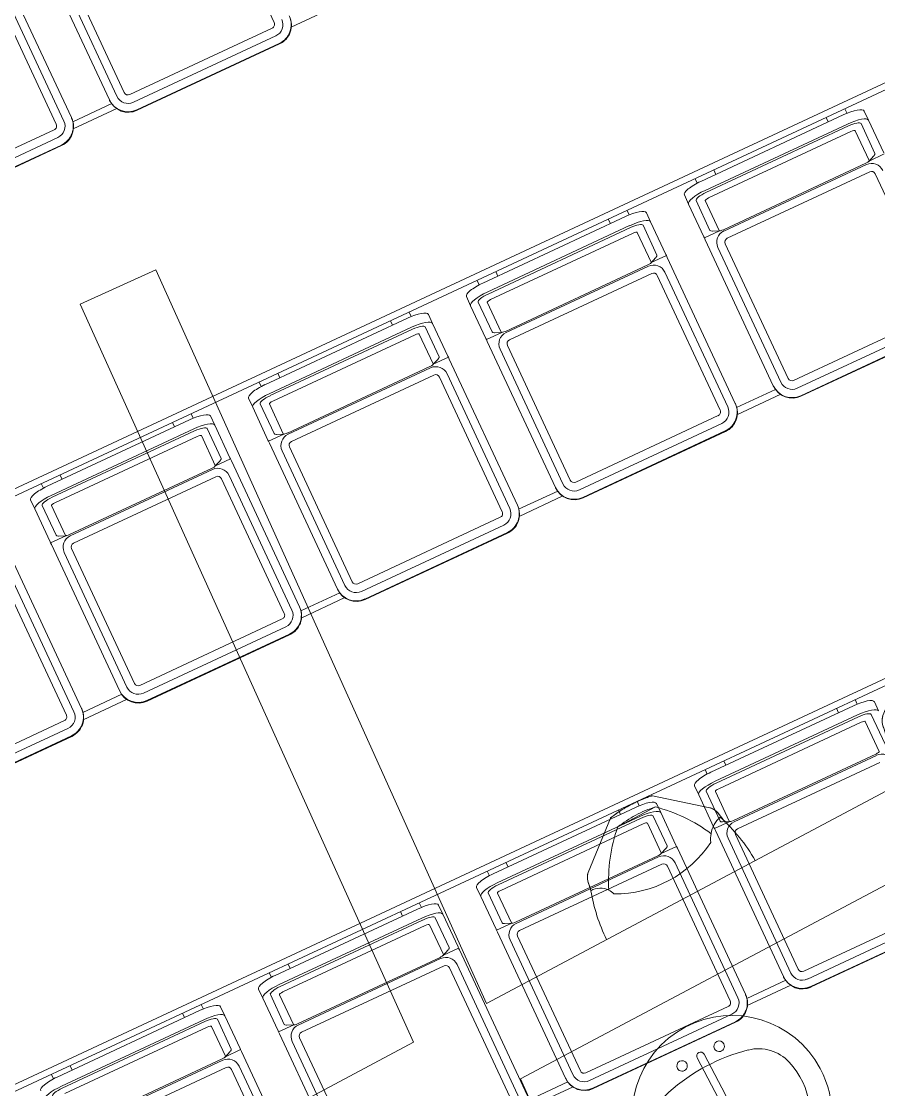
# Model space of a CAD drawing. Header units: metres. Extents: x -217 to -108, y -304 to -188.
# Drawn here: x -142.402 to -140.329, y -247.429 to -244.846 of the extents above; entities that cross this region are included whole.
import ezdxf

# ---------------------------------------------------------------- set-up
doc = ezdxf.new("R2010")
doc.units = ezdxf.units.M
for name, color, linetype, lineweight in [('A-WALL', 113, 'Continuous', 9), ('I-FURN', 30, 'Continuous', 9), ('P-SANR-FIXT', 6, 'Continuous', 9)]:
    doc.layers.add(name, color=color, linetype=linetype, lineweight=lineweight)

# ---------------------------------------------------------------- blocks, each defined once
blk = doc.blocks.new('Sink_Vanity_Round - 19_ x 19_-584082-Nivel 3')
at = {"layer": 'P-SANR-FIXT'}
for p, q in [((0.0871, 0.2471), (0.0871, 0.1363)), ((0.1062, 0.2471), (0.1062, 0.1363))]:
    blk.add_line(p, q, dxfattribs=at)
for centre, radius, start, end in [((0.0967, 0.0852), 0.2413, 360, 180), ((0.0459, 0.2471), 0.0127, 360, 180), ((0.1475, 0.2471), 0.0127, 360, 180), ((0.0459, 0.2471), 0.0127, 180, 0), ((0.0967, 0.2471), 0.00952, 360, 180), ((0.1475, 0.2471), 0.0127, 180, 360), ((0.0967, -0.233), 0.4523, 76.1035, 103.8965), ((0.0124, 0.1074), 0.1016, 103.8965, 165.2115), ((0.1809, 0.1074), 0.1016, 14.7885, 76.1035), ((0.0967, 0.0852), 0.1887, 165.2115, 14.7885), ((0.0967, 0.1363), 0.00952, 180, 0), ((0.0967, 0.0852), 0.0206, 360, 180), ((0.0967, 0.0852), 0.2413, 180, 360), ((0.0967, 0.0852), 0.0206, 180, 360)]:
    blk.add_arc(centre, radius, start, end, dxfattribs=at)
blk = doc.blocks.new('Urinal-2_Reed - Urinal-V22-Nivel 3')
at = {"layer": 'P-SANR-FIXT'}
for p, q in [((-0.0694, 0.3546), (-0.1782, 0.2643)), ((-0.0673, 0.3556), (-0.0653, 0.356)), ((-0.0653, 0.356), (-0.0593, 0.3569)), ((-0.0593, 0.3569), (-0.054, 0.3577)), ((-0.054, 0.3577), (-0.0475, 0.3585)), ((-0.0475, 0.3585), (-0.041, 0.3591)), ((-0.041, 0.3591), (-0.0343, 0.3597)), ((-0.0343, 0.3597), (-0.0264, 0.3601)), ((-0.0264, 0.3601), (-0.0207, 0.3603)), ((-0.0207, 0.3603), (-0.0162, 0.3603)), ((-0.0162, 0.3603), (-0.0136, 0.3604)), ((-0.0099, 0.3604), (-0.0073, 0.3603)), ((-0.0073, 0.3603), (-0.0027, 0.3603)), ((-0.0027, 0.3603), (0.0029, 0.3601)), ((0.0029, 0.3601), (0.0109, 0.3597)), ((0.0109, 0.3597), (0.0175, 0.3591)), ((0.0175, 0.3591), (0.024, 0.3585)), ((0.024, 0.3585), (0.0305, 0.3577)), ((0.0305, 0.3577), (0.0359, 0.3569)), ((0.0359, 0.3569), (0.0418, 0.356)), ((0.0418, 0.356), (0.0439, 0.3556)), ((0.1548, 0.2643), (0.0459, 0.3546)), ((0.0394, 0.3276), (-0.0636, 0.3276)), ((-0.0121, 0.3324), (-0.0117, 0.3324)), ((-0.1931, 0.2221), (-0.189, 0.246)), ((0.1656, 0.246), (0.1703, 0.2183))]:
    blk.add_line(p, q, dxfattribs=at)
at = {"layer": 'P-SANR-FIXT', "flags": 128}
for points in [[(-0.0694, 0.3546), (-0.0693, 0.3548), (-0.0691, 0.3549), (-0.069, 0.355), (-0.0688, 0.3551), (-0.0687, 0.3551), (-0.0685, 0.3552), (-0.0683, 0.3553), (-0.0682, 0.3554), (-0.068, 0.3554), (-0.0678, 0.3555), (-0.0677, 0.3555), (-0.0675, 0.3556), (-0.0673, 0.3556)], [(-0.0136, 0.3604), (-0.0136, 0.3604), (-0.0136, 0.3604), (-0.0136, 0.3604), (-0.0136, 0.3604), (-0.0136, 0.3604), (-0.0135, 0.3604), (-0.0135, 0.3604), (-0.0135, 0.3604), (-0.0135, 0.3604), (-0.0134, 0.3604), (-0.0134, 0.3604), (-0.0134, 0.3604), (-0.0133, 0.3604), (-0.0133, 0.3604), (-0.0132, 0.3604), (-0.0132, 0.3604), (-0.0132, 0.3604), (-0.0131, 0.3604), (-0.013, 0.3604), (-0.013, 0.3604), (-0.0129, 0.3604), (-0.0129, 0.3604), (-0.0128, 0.3604), (-0.0128, 0.3604), (-0.0127, 0.3604), (-0.0126, 0.3604), (-0.0126, 0.3604), (-0.0125, 0.3604), (-0.0124, 0.3604), (-0.0123, 0.3604), (-0.0123, 0.3604), (-0.0122, 0.3604), (-0.0121, 0.3604), (-0.0121, 0.3604), (-0.012, 0.3604), (-0.0119, 0.3604), (-0.0118, 0.3604), (-0.0118, 0.3604), (-0.0117, 0.3604), (-0.0116, 0.3604), (-0.0115, 0.3604), (-0.0115, 0.3604), (-0.0114, 0.3604), (-0.0113, 0.3604), (-0.0112, 0.3604), (-0.0112, 0.3604), (-0.0111, 0.3604), (-0.011, 0.3604), (-0.011, 0.3604), (-0.0109, 0.3604), (-0.0108, 0.3604), (-0.0108, 0.3604), (-0.0107, 0.3604), (-0.0106, 0.3604), (-0.0106, 0.3604), (-0.0105, 0.3604), (-0.0105, 0.3604), (-0.0104, 0.3604), (-0.0103, 0.3604), (-0.0103, 0.3604), (-0.0103, 0.3604), (-0.0102, 0.3604), (-0.0102, 0.3604), (-0.0101, 0.3604), (-0.0101, 0.3604), (-0.0101, 0.3604), (-0.01, 0.3604), (-0.01, 0.3604), (-0.01, 0.3604), (-0.0099, 0.3604), (-0.0099, 0.3604), (-0.0099, 0.3604), (-0.0099, 0.3604), (-0.0099, 0.3604), (-0.0099, 0.3604), (-0.0099, 0.3604), (-0.0099, 0.3604)], [(0.0439, 0.3556), (0.044, 0.3556), (0.0442, 0.3555), (0.0444, 0.3555), (0.0446, 0.3554), (0.0447, 0.3554), (0.0449, 0.3553), (0.045, 0.3552), (0.0452, 0.3551), (0.0454, 0.355), (0.0455, 0.355), (0.0457, 0.3549), (0.0458, 0.3547), (0.0459, 0.3546)], [(-0.189, 0.246), (-0.1886, 0.2475), (-0.1882, 0.2489), (-0.1877, 0.2503), (-0.1871, 0.2517), (-0.1865, 0.253), (-0.1858, 0.2544), (-0.1851, 0.2557), (-0.1844, 0.257), (-0.1835, 0.2582), (-0.1827, 0.2594), (-0.1817, 0.2606), (-0.1808, 0.2617), (-0.1798, 0.2628), (-0.1787, 0.2639), (-0.1782, 0.2643)], [(0.1548, 0.2643), (0.1558, 0.2633), (0.1569, 0.2622), (0.1579, 0.2611), (0.1588, 0.2599), (0.1597, 0.2587), (0.1605, 0.2575), (0.1613, 0.2562), (0.1621, 0.2549), (0.1628, 0.2536), (0.1634, 0.2523), (0.164, 0.2509), (0.1645, 0.2495), (0.165, 0.2481), (0.1654, 0.2466), (0.1656, 0.246)]]:
    blk.add_lwpolyline(points, dxfattribs=at)
at = {"layer": 'P-SANR-FIXT'}
for centre, radius, start, end in [((-0.0666, 0.3512), 0.00446, 100.1129, 129.6878), ((-0.0136, 0.0544), 0.3059, 99.7206, 100.1129), ((-0.0136, 0.0544), 0.3059, 98.5942, 99.7206), ((-0.0136, 0.0544), 0.3059, 97.5832, 98.5942), ((-0.0136, 0.0544), 0.3059, 96.3569, 97.5832), ((-0.0136, 0.0544), 0.3059, 95.1324, 96.3569), ((-0.0136, 0.0544), 0.3059, 93.8817, 95.1324), ((-0.0136, 0.0544), 0.3059, 92.3855, 93.8817), ((-0.0136, 0.0544), 0.3059, 91.3347, 92.3855), ((-0.0136, 0.0544), 0.3059, 90.4858, 91.3347), ((-0.0136, 0.0544), 0.3059, 89.6476, 90.4858), ((-0.0099, 0.0544), 0.3059, 89.5142, 90.3524), ((-0.0099, 0.0544), 0.3059, 88.6653, 89.5142), ((-0.0099, 0.0544), 0.3059, 87.6145, 88.6653), ((-0.0099, 0.0544), 0.3059, 86.1183, 87.6145), ((-0.0099, 0.0544), 0.3059, 84.8676, 86.1183), ((-0.0099, 0.0544), 0.3059, 83.6431, 84.8676), ((-0.0099, 0.0544), 0.3059, 82.4168, 83.6431), ((-0.0099, 0.0544), 0.3059, 81.4058, 82.4168), ((-0.0099, 0.0544), 0.3059, 80.2794, 81.4058), ((-0.0099, 0.0544), 0.3059, 79.8871, 80.2794), ((0.0431, 0.3512), 0.00446, 50.3122, 79.8871), ((0.2005, 0.0396), 0.3908, 132.5233, 155.2905), ((-0.0121, 0.053), 0.2794, 90, 100.6169), ((-0.0121, 0.053), 0.2794, 79.3831, 89.9215), ((-0.2248, 0.0396), 0.3908, 25.4976, 47.4767), ((-0.1528, 0.237), 0.0373, 132.9289, 165.995), ((0.1293, 0.237), 0.0373, 14.005, 47.0711), ((1.6826, -0.1098), 1.9051, 169.235, 169.965), ((-1.706, -0.1098), 1.9051, 10.035, 10.765), ((0.2139, 0.0862), 0.4294, 161.5461, 178.162), ((-0.192, 0.1761), 0.0461, 35.6313, 91.8185), ((0.1834, 0.1635), 0.0709, 141.373, 158.8045), ((0.1834, 0.1635), 0.0709, 103.8534, 141.373), ((-0.2374, 0.0862), 0.4294, 1.838, 19.8993), ((-0.2374, 0.0862), 0.4294, 18.4539, 19.8993), ((-1.706, -0.1098), 1.9051, 9.8379, 10.035), ((-0.192, 0.1761), 0.0461, 16.5002, 35.6313), ((-0.0153, 0.4317), 0.2764, 241.359, 298.641)]:
    blk.add_arc(centre, radius, start, end, dxfattribs=at)
blk = doc.blocks.new('silla sala de espera - silla sala de espera-V117-Nivel 3')
at = {"layer": 'I-FURN'}
for p, q in [((2.9157, 0.1279), (2.9157, -0.2615)), ((3.0171, -0.2615), (3.0171, 0.1279)), ((2.8757, -0.2608), (2.8757, 0.0987)), ((2.8957, 0.098), (2.8957, -0.2615)), ((3.0371, -0.2615), (3.0371, 0.098)), ((3.0571, 0.0987), (3.0571, -0.2608)), ((3.4571, -0.2608), (3.4571, 0.0987)), ((2.4857, -0.2707), (2.8657, -0.2707)), ((3.0185, -0.272), (2.9143, -0.272)), ((2.9157, -0.2629), (2.9157, -0.2615)), ((3.0171, -0.2615), (3.0171, -0.2629)), ((3.0671, -0.2707), (3.4471, -0.2707)), ((2.8657, -0.2915), (2.4857, -0.2915)), ((2.9078, -0.288), (3.0249, -0.288)), ((3.4471, -0.2915), (3.0671, -0.2915)), ((3.4893, -0.288), (3.6064, -0.288)), ((2.4857, -0.3115), (2.8657, -0.3115)), ((2.4857, -0.3128), (2.8657, -0.3128)), ((3.0671, -0.3115), (3.4471, -0.3115)), ((3.0671, -0.3128), (3.4471, -0.3128))]:
    blk.add_line(p, q, dxfattribs=at)
for centre, major_axis, start_param, end_param in [((2.8657, -0.2608), (-0.01, 0), 1.570796, 3.141593), ((2.8657, -0.2615), (-0.03, 0), 1.570796, 3.141593), ((2.8657, -0.2615), (-0.05, 0), 1.570796, 3.141593), ((2.8657, -0.2629), (-0.05, 0), 1.570796, 3.141593), ((3.0671, -0.2615), (0.05, 0), 3.141593, 4.712389), ((3.0671, -0.2629), (0.05, 0), 3.141593, 4.712389), ((3.0671, -0.2615), (-0.03, 0), 0, 1.570796), ((3.0671, -0.2608), (-0.01, 0), 0, 1.570796), ((3.4471, -0.2608), (-0.01, 0), 1.570796, 3.141593), ((3.4471, -0.2615), (-0.03, 0), 1.570796, 3.141593), ((3.4471, -0.2615), (-0.05, 0), 1.570796, 3.141593), ((3.4471, -0.2629), (-0.05, 0), 1.570796, 3.141593)]:
    blk.add_ellipse(centre, major_axis=major_axis, ratio=0.99863, start_param=start_param, end_param=end_param, dxfattribs=at)
blk = doc.blocks.new('silla sala de espera - silla sala de espera-V118-Nivel 3')
at = {"layer": 'I-FURN'}
for p, q in [((6.4365, 0.288), (0.0777, 0.288)), ((0.0796, 0.272), (6.435, 0.272)), ((2.4757, 0.2599), (2.4757, 0.272)), ((2.4857, 0.2602), (2.8657, 0.2602)), ((2.5257, 0.272), (2.5257, 0.2602)), ((2.8257, 0.2602), (2.8257, 0.272)), ((2.8757, 0.272), (2.8757, 0.2599)), ((3.0571, 0.2599), (3.0571, 0.272)), ((3.0671, 0.2602), (3.4471, 0.2602)), ((3.1071, 0.272), (3.1071, 0.2602)), ((3.4071, 0.2602), (3.4071, 0.272)), ((3.4571, 0.272), (3.4571, 0.2599)), ((3.6385, 0.2599), (3.6385, 0.272)), ((3.6485, 0.2602), (4.0285, 0.2602)), ((3.6885, 0.272), (3.6885, 0.2602)), ((3.9885, 0.2602), (3.9885, 0.272)), ((4.0385, 0.272), (4.0385, 0.2599)), ((4.2199, 0.2599), (4.2199, 0.272)), ((4.2299, 0.2602), (4.6099, 0.2602)), ((4.2699, 0.272), (4.2699, 0.2602)), ((4.5699, 0.2602), (4.5699, 0.272)), ((4.6199, 0.272), (4.6199, 0.2599)), ((2.4357, 0.2473), (2.4357, 0.2231)), ((2.4857, 0.2361), (2.8657, 0.2361)), ((2.9157, 0.2231), (2.9157, 0.2473)), ((3.0171, 0.2473), (3.0171, 0.2231)), ((3.0671, 0.2361), (3.4471, 0.2361)), ((3.4971, 0.2231), (3.4971, 0.2473)), ((3.5985, 0.2473), (3.5985, 0.2231)), ((3.6485, 0.2361), (4.0285, 0.2361)), ((4.0785, 0.2231), (4.0785, 0.2473)), ((4.1799, 0.2473), (4.1799, 0.2231)), ((4.2299, 0.2361), (4.6099, 0.2361)), ((4.6599, 0.2231), (4.6599, 0.2473)), ((2.4357, 0.1358), (2.4357, 0.2231)), ((2.4557, 0.1436), (2.4557, 0.2231)), ((2.4757, 0.2135), (2.4757, 0.1339)), ((2.4857, 0.2309), (2.8657, 0.2309)), ((2.8657, 0.2161), (2.4857, 0.2161)), ((2.8757, 0.1339), (2.8757, 0.2135)), ((2.8957, 0.2231), (2.8957, 0.1436)), ((2.9157, 0.2231), (2.9157, 0.1358)), ((3.0171, 0.1358), (3.0171, 0.2231)), ((3.0371, 0.1436), (3.0371, 0.2231)), ((3.0571, 0.2135), (3.0571, 0.1339)), ((3.0671, 0.2309), (3.4471, 0.2309)), ((3.4471, 0.2161), (3.0671, 0.2161)), ((3.4571, 0.1339), (3.4571, 0.2135)), ((3.4771, 0.2231), (3.4771, 0.1436)), ((3.4971, 0.2231), (3.4971, 0.1358)), ((3.5985, 0.1358), (3.5985, 0.2231)), ((3.6185, 0.1436), (3.6185, 0.2231)), ((3.6385, 0.2135), (3.6385, 0.1339)), ((3.6485, 0.2309), (4.0285, 0.2309)), ((4.0285, 0.2161), (3.6485, 0.2161)), ((4.0385, 0.1339), (4.0385, 0.2135)), ((4.0585, 0.2231), (4.0585, 0.1436)), ((4.0785, 0.2231), (4.0785, 0.1358)), ((4.1799, 0.1358), (4.1799, 0.2231)), ((4.1999, 0.1436), (4.1999, 0.2231)), ((4.2199, 0.2135), (4.2199, 0.1339)), ((4.2299, 0.2309), (4.6099, 0.2309)), ((4.6099, 0.2161), (4.2299, 0.2161)), ((4.6199, 0.1339), (4.6199, 0.2135)), ((4.6399, 0.2231), (4.6399, 0.1436)), ((4.6599, 0.2231), (4.6599, 0.1358)), ((2.4357, 0.1329), (2.4357, 0.1358)), ((2.4357, 0.1329), (2.4763, 0.1329)), ((2.4357, 0.1279), (2.4357, 0.1329)), ((2.4604, 0.1394), (2.4772, 0.1325)), ((2.4857, 0.1313), (2.8657, 0.1313)), ((2.8741, 0.1325), (2.891, 0.1394)), ((2.8753, 0.1329), (2.9157, 0.1329)), ((2.9157, 0.1358), (2.9157, 0.1329)), ((2.9157, 0.1329), (2.9157, 0.1279)), ((3.0171, 0.1329), (3.0171, 0.1358)), ((3.0171, 0.1329), (3.0577, 0.1329)), ((3.0171, 0.1279), (3.0171, 0.1329)), ((3.0418, 0.1394), (3.0587, 0.1325)), ((3.0671, 0.1313), (3.4471, 0.1313)), ((3.4555, 0.1325), (3.4724, 0.1394)), ((3.4567, 0.1329), (3.4971, 0.1329)), ((3.4971, 0.1358), (3.4971, 0.1329)), ((3.4971, 0.1329), (3.4971, 0.1279)), ((3.5985, 0.1329), (3.5985, 0.1358)), ((3.5985, 0.1329), (3.6392, 0.1329)), ((3.5985, 0.1279), (3.5985, 0.1329)), ((3.6232, 0.1394), (3.6401, 0.1325)), ((3.6485, 0.1313), (4.0285, 0.1313)), ((4.037, 0.1325), (4.0539, 0.1394)), ((4.0381, 0.1329), (4.0785, 0.1329)), ((4.0785, 0.1358), (4.0785, 0.1329)), ((4.0785, 0.1329), (4.0785, 0.1279)), ((4.1799, 0.1329), (4.1799, 0.1358)), ((4.1799, 0.1329), (4.2206, 0.1329)), ((4.1799, 0.1279), (4.1799, 0.1329)), ((4.2046, 0.1394), (4.2215, 0.1325)), ((4.2299, 0.1313), (4.6099, 0.1313)), ((4.6184, 0.1325), (4.6353, 0.1394)), ((4.6195, 0.1329), (4.6599, 0.1329)), ((2.3343, 0.1279), (2.3343, -0.2615)), ((2.4357, -0.2615), (2.4357, 0.1279)), ((2.4857, 0.1279), (2.8657, 0.1279)), ((2.8657, 0.1087), (2.4857, 0.1087)), ((2.9157, 0.1279), (2.9157, -0.2615)), ((3.0171, -0.2615), (3.0171, 0.1279)), ((3.0671, 0.1279), (3.4471, 0.1279)), ((3.4471, 0.1087), (3.0671, 0.1087)), ((3.4971, 0.1279), (3.4971, -0.2615)), ((3.5985, -0.2615), (3.5985, 0.1279)), ((3.6485, 0.1279), (4.0285, 0.1279)), ((4.0285, 0.1087), (3.6485, 0.1087)), ((4.0785, 0.1279), (4.0785, -0.2615)), ((4.1799, -0.2615), (4.1799, 0.1279)), ((4.2299, 0.1279), (4.6099, 0.1279)), ((4.6099, 0.1087), (4.2299, 0.1087)), ((2.2943, -0.2608), (2.2943, 0.0987)), ((2.3143, 0.098), (2.3143, -0.2615)), ((2.4557, -0.2615), (2.4557, 0.098)), ((2.4757, 0.0987), (2.4757, -0.2608)), ((2.8757, -0.2608), (2.8757, 0.0987)), ((2.8957, 0.098), (2.8957, -0.2615)), ((3.0371, -0.2615), (3.0371, 0.098)), ((3.0571, 0.0987), (3.0571, -0.2608)), ((3.4571, -0.2608), (3.4571, 0.0987)), ((3.4771, 0.098), (3.4771, -0.2615)), ((3.6185, -0.2615), (3.6185, 0.098)), ((3.6385, 0.0987), (3.6385, -0.2608)), ((4.0385, -0.2608), (4.0385, 0.0987)), ((4.0585, 0.098), (4.0585, -0.2615)), ((4.1999, -0.2615), (4.1999, 0.098)), ((4.2199, 0.0987), (4.2199, -0.2608)), ((4.6199, -0.2608), (4.6199, 0.0987)), ((1.9043, -0.2707), (2.2843, -0.2707)), ((2.4371, -0.272), (2.3329, -0.272)), ((2.3343, -0.2629), (2.3343, -0.2615)), ((2.4357, -0.2615), (2.4357, -0.2629)), ((2.4857, -0.2707), (2.8657, -0.2707)), ((3.0185, -0.272), (2.9143, -0.272)), ((2.9157, -0.2629), (2.9157, -0.2615)), ((3.0171, -0.2615), (3.0171, -0.2629)), ((3.0671, -0.2707), (3.4471, -0.2707)), ((3.5999, -0.272), (3.4957, -0.272)), ((3.4971, -0.2629), (3.4971, -0.2615)), ((3.5985, -0.2615), (3.5985, -0.2629)), ((3.6485, -0.2707), (4.0285, -0.2707)), ((4.1813, -0.272), (4.0772, -0.272)), ((4.0785, -0.2629), (4.0785, -0.2615)), ((4.1799, -0.2615), (4.1799, -0.2629)), ((4.2299, -0.2707), (4.6099, -0.2707)), ((2.2843, -0.2915), (1.9043, -0.2915)), ((2.3264, -0.288), (2.4435, -0.288)), ((2.8657, -0.2915), (2.4857, -0.2915)), ((2.9078, -0.288), (3.0249, -0.288)), ((3.4471, -0.2915), (3.0671, -0.2915)), ((3.4893, -0.288), (3.6064, -0.288)), ((4.0285, -0.2915), (3.6485, -0.2915)), ((4.0707, -0.288), (4.1878, -0.288)), ((4.6099, -0.2915), (4.2299, -0.2915)), ((1.9043, -0.3115), (2.2843, -0.3115)), ((1.9043, -0.3128), (2.2843, -0.3128)), ((2.4857, -0.3115), (2.8657, -0.3115)), ((2.4857, -0.3128), (2.8657, -0.3128)), ((3.0671, -0.3115), (3.4471, -0.3115)), ((3.0671, -0.3128), (3.4471, -0.3128)), ((3.6485, -0.3115), (4.0285, -0.3115)), ((3.6485, -0.3128), (4.0285, -0.3128)), ((4.2299, -0.3115), (4.6099, -0.3115)), ((4.2299, -0.3128), (4.6099, -0.3128))]:
    blk.add_line(p, q, dxfattribs=at)
for centre, major_axis, ratio, start_param, end_param in [((2.4857, 0.2473), (0.05, 0), 0.258819, 1.570796, 3.141593), ((2.8657, 0.2473), (-0.05, 0), 0.258819, 3.141593, 4.712389), ((3.0671, 0.2473), (0.05, 0), 0.258819, 1.570796, 3.141593), ((3.4471, 0.2473), (-0.05, 0), 0.258819, 3.141593, 4.712389), ((3.6485, 0.2473), (0.05, 0), 0.258819, 1.570796, 3.141593), ((4.0285, 0.2473), (0.05, 0), 0.258819, 0, 1.570796), ((4.2299, 0.2473), (0.05, 0), 0.258819, 1.570796, 3.141593), ((4.6099, 0.2473), (0.05, 0), 0.258819, 0, 1.570796), ((2.4857, 0.2231), (-0.05, 0), 0.258819, 4.712389, 6.283185), ((2.8657, 0.2231), (0.05, 0), 0.258819, 0, 1.570796), ((3.0671, 0.2231), (-0.05, 0), 0.258819, 4.712389, 6.283185), ((3.4471, 0.2231), (0.05, 0), 0.258819, 0, 1.570796), ((3.6485, 0.2231), (-0.05, 0), 0.258819, 4.712389, 6.283185), ((4.0285, 0.2231), (0.05, 0), 0.258819, 0, 1.570796), ((4.2299, 0.2231), (-0.05, 0), 0.258819, 4.712389, 6.283185), ((4.6099, 0.2231), (0.05, 0), 0.258819, 0, 1.570796), ((2.4857, 0.2231), (-0.03, 0), 0.258819, 4.712389, 6.283185), ((2.4857, 0.2135), (-0.01, 0), 0.258819, 4.712389, 6.283185), ((2.8657, 0.2231), (0.03, 0), 0.258819, 0, 1.570796), ((2.8657, 0.2135), (-0.01, 0), 0.258819, 3.141593, 4.712389), ((3.0671, 0.2231), (-0.03, 0), 0.258819, 4.712389, 6.283185), ((3.0671, 0.2135), (-0.01, 0), 0.258819, 4.712389, 6.283185), ((3.4471, 0.2231), (0.03, 0), 0.258819, 0, 1.570796), ((3.4471, 0.2135), (-0.01, 0), 0.258819, 3.141593, 4.712389), ((3.6485, 0.2231), (-0.03, 0), 0.258819, 4.712389, 6.283185), ((3.6485, 0.2135), (-0.01, 0), 0.258819, 4.712389, 6.283185), ((4.0285, 0.2231), (0.03, 0), 0.258819, 0, 1.570796), ((4.0285, 0.2135), (-0.01, 0), 0.258819, 3.141593, 4.712389), ((4.2299, 0.2231), (-0.03, 0), 0.258819, 4.712389, 6.283185), ((4.2299, 0.2135), (-0.01, 0), 0.258819, 4.712389, 6.283185), ((4.6099, 0.2231), (0.03, 0), 0.258819, 0, 1.570796), ((4.6099, 0.2135), (-0.01, 0), 0.258819, 3.141593, 4.712389), ((2.4857, 0.1436), (0.03, 0), 0.258819, 3.141593, 3.665191), ((2.4857, 0.1339), (0.01, 0), 0.258819, 3.141593, 4.712389), ((2.8657, 0.1339), (-0.01, 0), 0.258819, 1.570796, 3.141593), ((2.8657, 0.1436), (-0.03, 0), 0.258819, 2.617994, 3.141593), ((3.0671, 0.1436), (0.03, 0), 0.258819, 3.141593, 3.665191), ((3.0671, 0.1339), (0.01, 0), 0.258819, 3.141593, 4.712389), ((3.4471, 0.1339), (-0.01, 0), 0.258819, 1.570796, 3.141593), ((3.4471, 0.1436), (-0.03, 0), 0.258819, 2.617994, 3.141593), ((3.6485, 0.1436), (0.03, 0), 0.258819, 3.141593, 3.665191), ((3.6485, 0.1339), (0.01, 0), 0.258819, 3.141593, 4.712389), ((4.0285, 0.1339), (-0.01, 0), 0.258819, 1.570796, 3.141593), ((4.0285, 0.1436), (-0.03, 0), 0.258819, 2.617994, 3.141593), ((4.2299, 0.1436), (0.03, 0), 0.258819, 3.141593, 3.665191), ((4.2299, 0.1339), (0.01, 0), 0.258819, 3.141593, 4.712389), ((4.6099, 0.1339), (-0.01, 0), 0.258819, 1.570796, 3.141593), ((4.6099, 0.1436), (-0.03, 0), 0.258819, 2.617994, 3.141593), ((2.4857, 0.098), (-0.03, 0), 0.99863, 4.712389, 6.283185), ((2.4857, 0.0987), (-0.01, 0), 0.99863, 4.712389, 6.283185), ((2.8657, 0.098), (-0.03, 0), 0.99863, 3.141593, 4.712389), ((2.8657, 0.0987), (-0.01, 0), 0.99863, 3.141593, 4.712389), ((3.0671, 0.098), (-0.03, 0), 0.99863, 4.712389, 6.283185), ((3.0671, 0.0987), (-0.01, 0), 0.99863, 4.712389, 6.283185), ((3.4471, 0.098), (-0.03, 0), 0.99863, 3.141593, 4.712389), ((3.4471, 0.0987), (-0.01, 0), 0.99863, 3.141593, 4.712389), ((3.6485, 0.098), (-0.03, 0), 0.99863, 4.712389, 6.283185), ((3.6485, 0.0987), (-0.01, 0), 0.99863, 4.712389, 6.283185), ((4.0285, 0.098), (-0.03, 0), 0.99863, 3.141593, 4.712389), ((4.0285, 0.0987), (-0.01, 0), 0.99863, 3.141593, 4.712389), ((4.2299, 0.098), (-0.03, 0), 0.99863, 4.712389, 6.283185), ((4.2299, 0.0987), (-0.01, 0), 0.99863, 4.712389, 6.283185), ((4.6099, 0.098), (-0.03, 0), 0.99863, 3.141593, 4.712389), ((4.6099, 0.0987), (-0.01, 0), 0.99863, 3.141593, 4.712389), ((2.2843, -0.2608), (-0.01, 0), 0.99863, 1.570796, 3.141593), ((2.2843, -0.2615), (-0.03, 0), 0.99863, 1.570796, 3.141593), ((2.2843, -0.2615), (-0.05, 0), 0.99863, 1.570796, 3.141593), ((2.2843, -0.2629), (-0.05, 0), 0.99863, 1.570796, 3.141593), ((2.4857, -0.2615), (0.05, 0), 0.99863, 3.141593, 4.712389), ((2.4857, -0.2629), (0.05, 0), 0.99863, 3.141593, 4.712389), ((2.4857, -0.2615), (-0.03, 0), 0.99863, 0, 1.570796), ((2.4857, -0.2608), (-0.01, 0), 0.99863, 0, 1.570796), ((2.8657, -0.2608), (-0.01, 0), 0.99863, 1.570796, 3.141593), ((2.8657, -0.2615), (-0.03, 0), 0.99863, 1.570796, 3.141593), ((2.8657, -0.2615), (-0.05, 0), 0.99863, 1.570796, 3.141593), ((2.8657, -0.2629), (-0.05, 0), 0.99863, 1.570796, 3.141593), ((3.0671, -0.2615), (0.05, 0), 0.99863, 3.141593, 4.712389), ((3.0671, -0.2629), (0.05, 0), 0.99863, 3.141593, 4.712389), ((3.0671, -0.2615), (-0.03, 0), 0.99863, 0, 1.570796), ((3.0671, -0.2608), (-0.01, 0), 0.99863, 0, 1.570796), ((3.4471, -0.2608), (-0.01, 0), 0.99863, 1.570796, 3.141593), ((3.4471, -0.2615), (-0.03, 0), 0.99863, 1.570796, 3.141593), ((3.4471, -0.2615), (-0.05, 0), 0.99863, 1.570796, 3.141593), ((3.4471, -0.2629), (-0.05, 0), 0.99863, 1.570796, 3.141593), ((3.6485, -0.2615), (0.05, 0), 0.99863, 3.141593, 4.712389), ((3.6485, -0.2629), (0.05, 0), 0.99863, 3.141593, 4.712389), ((3.6485, -0.2615), (-0.03, 0), 0.99863, 0, 1.570796), ((3.6485, -0.2608), (-0.01, 0), 0.99863, 0, 1.570796), ((4.0285, -0.2608), (-0.01, 0), 0.99863, 1.570796, 3.141593), ((4.0285, -0.2615), (-0.03, 0), 0.99863, 1.570796, 3.141593), ((4.0285, -0.2615), (-0.05, 0), 0.99863, 1.570796, 3.141593), ((4.0285, -0.2629), (-0.05, 0), 0.99863, 1.570796, 3.141593), ((4.2299, -0.2615), (0.05, 0), 0.99863, 3.141593, 4.712389), ((4.2299, -0.2629), (0.05, 0), 0.99863, 3.141593, 4.712389), ((4.2299, -0.2615), (-0.03, 0), 0.99863, 0, 1.570796), ((4.2299, -0.2608), (-0.01, 0), 0.99863, 0, 1.570796)]:
    blk.add_ellipse(centre, major_axis=major_axis, ratio=ratio, start_param=start_param, end_param=end_param, dxfattribs=at)
blk = doc.blocks.new('silla sala de espera - silla sala de espera-V119-Nivel 3')
at = {"layer": 'I-FURN'}
for p, q in [((6.4365, 0.288), (0.0777, 0.288)), ((0.0796, 0.272), (6.435, 0.272)), ((1.8943, 0.2599), (1.8943, 0.272)), ((1.9043, 0.2602), (2.2843, 0.2602)), ((1.9443, 0.272), (1.9443, 0.2602)), ((2.2443, 0.2602), (2.2443, 0.272)), ((2.2943, 0.272), (2.2943, 0.2599)), ((2.4757, 0.2599), (2.4757, 0.272)), ((2.4857, 0.2602), (2.8657, 0.2602)), ((2.5257, 0.272), (2.5257, 0.2602)), ((2.8257, 0.2602), (2.8257, 0.272)), ((2.8757, 0.272), (2.8757, 0.2599)), ((3.0571, 0.2599), (3.0571, 0.272)), ((3.0671, 0.2602), (3.4471, 0.2602)), ((3.1071, 0.272), (3.1071, 0.2602)), ((3.4071, 0.2602), (3.4071, 0.272)), ((3.4571, 0.272), (3.4571, 0.2599)), ((3.6385, 0.2599), (3.6385, 0.272)), ((3.6485, 0.2602), (4.0285, 0.2602)), ((3.6885, 0.272), (3.6885, 0.2602)), ((3.9885, 0.2602), (3.9885, 0.272)), ((4.0385, 0.272), (4.0385, 0.2599)), ((1.9043, 0.2361), (2.2843, 0.2361)), ((2.3343, 0.2231), (2.3343, 0.2473)), ((2.4357, 0.2473), (2.4357, 0.2231)), ((2.4857, 0.2361), (2.8657, 0.2361)), ((2.9157, 0.2231), (2.9157, 0.2473)), ((3.0171, 0.2473), (3.0171, 0.2231)), ((3.0671, 0.2361), (3.4471, 0.2361)), ((3.4971, 0.2231), (3.4971, 0.2473)), ((3.5985, 0.2473), (3.5985, 0.2231)), ((3.6485, 0.2361), (4.0285, 0.2361)), ((4.0785, 0.2231), (4.0785, 0.2473)), ((1.9043, 0.2309), (2.2843, 0.2309)), ((2.2843, 0.2161), (1.9043, 0.2161)), ((2.2943, 0.1339), (2.2943, 0.2135)), ((2.3143, 0.2231), (2.3143, 0.1436)), ((2.3343, 0.2231), (2.3343, 0.1358)), ((2.4357, 0.1358), (2.4357, 0.2231)), ((2.4557, 0.1436), (2.4557, 0.2231)), ((2.4757, 0.2135), (2.4757, 0.1339)), ((2.4857, 0.2309), (2.8657, 0.2309)), ((2.8657, 0.2161), (2.4857, 0.2161)), ((2.8757, 0.1339), (2.8757, 0.2135)), ((2.8957, 0.2231), (2.8957, 0.1436)), ((2.9157, 0.2231), (2.9157, 0.1358)), ((3.0171, 0.1358), (3.0171, 0.2231)), ((3.0371, 0.1436), (3.0371, 0.2231)), ((3.0571, 0.2135), (3.0571, 0.1339)), ((3.0671, 0.2309), (3.4471, 0.2309)), ((3.4471, 0.2161), (3.0671, 0.2161)), ((3.4571, 0.1339), (3.4571, 0.2135)), ((3.4771, 0.2231), (3.4771, 0.1436)), ((3.4971, 0.2231), (3.4971, 0.1358)), ((3.5985, 0.1358), (3.5985, 0.2231)), ((3.6185, 0.1436), (3.6185, 0.2231)), ((3.6385, 0.2135), (3.6385, 0.1339)), ((3.6485, 0.2309), (4.0285, 0.2309)), ((4.0285, 0.2161), (3.6485, 0.2161)), ((4.0385, 0.1339), (4.0385, 0.2135)), ((4.0585, 0.2231), (4.0585, 0.1436)), ((1.9043, 0.1313), (2.2843, 0.1313)), ((2.2927, 0.1325), (2.3096, 0.1394)), ((2.2939, 0.1329), (2.3343, 0.1329)), ((2.3343, 0.1358), (2.3343, 0.1329)), ((2.3343, 0.1329), (2.3343, 0.1279)), ((2.4357, 0.1329), (2.4357, 0.1358)), ((2.4357, 0.1329), (2.4763, 0.1329)), ((2.4357, 0.1279), (2.4357, 0.1329)), ((2.4604, 0.1394), (2.4772, 0.1325)), ((2.4857, 0.1313), (2.8657, 0.1313)), ((2.8741, 0.1325), (2.891, 0.1394)), ((2.8753, 0.1329), (2.9157, 0.1329)), ((2.9157, 0.1358), (2.9157, 0.1329)), ((2.9157, 0.1329), (2.9157, 0.1279)), ((3.0171, 0.1329), (3.0171, 0.1358)), ((3.0171, 0.1329), (3.0577, 0.1329)), ((3.0171, 0.1279), (3.0171, 0.1329)), ((3.0418, 0.1394), (3.0587, 0.1325)), ((3.0671, 0.1313), (3.4471, 0.1313)), ((3.4555, 0.1325), (3.4724, 0.1394)), ((3.4567, 0.1329), (3.4971, 0.1329)), ((3.4971, 0.1358), (3.4971, 0.1329)), ((3.4971, 0.1329), (3.4971, 0.1279)), ((3.5985, 0.1329), (3.5985, 0.1358)), ((3.5985, 0.1329), (3.6392, 0.1329)), ((3.5985, 0.1279), (3.5985, 0.1329)), ((3.6232, 0.1394), (3.6401, 0.1325)), ((3.6485, 0.1313), (4.0285, 0.1313)), ((1.9043, 0.1279), (2.2843, 0.1279)), ((2.2843, 0.1087), (1.9043, 0.1087)), ((2.3343, 0.1279), (2.3343, -0.2615)), ((2.4357, -0.2615), (2.4357, 0.1279)), ((2.4857, 0.1279), (2.8657, 0.1279)), ((2.8657, 0.1087), (2.4857, 0.1087)), ((2.9157, 0.1279), (2.9157, -0.2615)), ((3.0171, -0.2615), (3.0171, 0.1279)), ((3.0671, 0.1279), (3.4471, 0.1279)), ((3.4471, 0.1087), (3.0671, 0.1087)), ((3.4971, 0.1279), (3.4971, -0.2615)), ((3.5985, -0.2615), (3.5985, 0.1279)), ((3.6485, 0.1279), (4.0285, 0.1279)), ((4.0285, 0.1087), (3.6485, 0.1087)), ((2.2943, -0.2608), (2.2943, 0.0987)), ((2.3143, 0.098), (2.3143, -0.2615)), ((2.4557, -0.2615), (2.4557, 0.098)), ((2.4757, 0.0987), (2.4757, -0.2608)), ((2.8757, -0.2608), (2.8757, 0.0987)), ((2.8957, 0.098), (2.8957, -0.2615)), ((3.0371, -0.2615), (3.0371, 0.098)), ((3.0571, 0.0987), (3.0571, -0.2608)), ((3.4571, -0.2608), (3.4571, 0.0987)), ((3.4771, 0.098), (3.4771, -0.2615)), ((3.6185, -0.2615), (3.6185, 0.098)), ((3.6385, 0.0987), (3.6385, -0.2608)), ((3.0185, -0.272), (2.9143, -0.272)), ((3.0171, -0.2615), (3.0171, -0.2629)), ((3.0671, -0.2707), (3.4471, -0.2707)), ((3.5999, -0.272), (3.4957, -0.272)), ((3.4971, -0.2629), (3.4971, -0.2615)), ((3.5985, -0.2615), (3.5985, -0.2629)), ((3.6485, -0.2707), (4.0285, -0.2707)), ((2.9078, -0.288), (3.0249, -0.288)), ((3.4471, -0.2915), (3.0671, -0.2915)), ((3.4893, -0.288), (3.6064, -0.288)), ((4.0285, -0.2915), (3.6485, -0.2915)), ((3.0671, -0.3115), (3.4471, -0.3115)), ((3.0671, -0.3128), (3.4471, -0.3128)), ((3.6485, -0.3115), (4.0285, -0.3115)), ((3.6485, -0.3128), (4.0285, -0.3128))]:
    blk.add_line(p, q, dxfattribs=at)
for centre, major_axis, ratio, start_param, end_param in [((1.9043, 0.2473), (0.05, 0), 0.258819, 1.570796, 3.141593), ((2.2843, 0.2473), (0.05, 0), 0.258819, 0, 1.570796), ((2.4857, 0.2473), (0.05, 0), 0.258819, 1.570796, 3.141593), ((2.8657, 0.2473), (-0.05, 0), 0.258819, 3.141593, 4.712389), ((3.0671, 0.2473), (0.05, 0), 0.258819, 1.570796, 3.141593), ((3.4471, 0.2473), (-0.05, 0), 0.258819, 3.141593, 4.712389), ((3.6485, 0.2473), (0.05, 0), 0.258819, 1.570796, 3.141593), ((4.0285, 0.2473), (0.05, 0), 0.258819, 0, 1.570796), ((1.9043, 0.2231), (-0.05, 0), 0.258819, 4.712389, 6.283185), ((2.2843, 0.2231), (0.05, 0), 0.258819, 0, 1.570796), ((2.4857, 0.2231), (-0.05, 0), 0.258819, 4.712389, 6.283185), ((2.8657, 0.2231), (0.05, 0), 0.258819, 0, 1.570796), ((3.0671, 0.2231), (-0.05, 0), 0.258819, 4.712389, 6.283185), ((3.4471, 0.2231), (0.05, 0), 0.258819, 0, 1.570796), ((3.6485, 0.2231), (-0.05, 0), 0.258819, 4.712389, 6.283185), ((4.0285, 0.2231), (0.05, 0), 0.258819, 0, 1.570796), ((1.9043, 0.2231), (-0.03, 0), 0.258819, 4.712389, 6.283185), ((2.2843, 0.2231), (0.03, 0), 0.258819, 0, 1.570796), ((2.2843, 0.2135), (-0.01, 0), 0.258819, 3.141593, 4.712389), ((2.4857, 0.2231), (-0.03, 0), 0.258819, 4.712389, 6.283185), ((2.4857, 0.2135), (-0.01, 0), 0.258819, 4.712389, 6.283185), ((2.8657, 0.2231), (0.03, 0), 0.258819, 0, 1.570796), ((2.8657, 0.2135), (-0.01, 0), 0.258819, 3.141593, 4.712389), ((3.0671, 0.2231), (-0.03, 0), 0.258819, 4.712389, 6.283185), ((3.0671, 0.2135), (-0.01, 0), 0.258819, 4.712389, 6.283185), ((3.4471, 0.2231), (0.03, 0), 0.258819, 0, 1.570796), ((3.4471, 0.2135), (-0.01, 0), 0.258819, 3.141593, 4.712389), ((3.6485, 0.2231), (-0.03, 0), 0.258819, 4.712389, 6.283185), ((3.6485, 0.2135), (-0.01, 0), 0.258819, 4.712389, 6.283185), ((4.0285, 0.2231), (0.03, 0), 0.258819, 0, 1.570796), ((4.0285, 0.2135), (-0.01, 0), 0.258819, 3.141593, 4.712389), ((2.2843, 0.1339), (-0.01, 0), 0.258819, 1.570796, 3.141593), ((2.2843, 0.1436), (-0.03, 0), 0.258819, 2.617994, 3.141593), ((2.4857, 0.1436), (0.03, 0), 0.258819, 3.141593, 3.665191), ((2.4857, 0.1339), (0.01, 0), 0.258819, 3.141593, 4.712389), ((2.8657, 0.1339), (-0.01, 0), 0.258819, 1.570796, 3.141593), ((2.8657, 0.1436), (-0.03, 0), 0.258819, 2.617994, 3.141593), ((3.0671, 0.1436), (0.03, 0), 0.258819, 3.141593, 3.665191), ((3.0671, 0.1339), (0.01, 0), 0.258819, 3.141593, 4.712389), ((3.4471, 0.1339), (-0.01, 0), 0.258819, 1.570796, 3.141593), ((3.4471, 0.1436), (-0.03, 0), 0.258819, 2.617994, 3.141593), ((3.6485, 0.1436), (0.03, 0), 0.258819, 3.141593, 3.665191), ((3.6485, 0.1339), (0.01, 0), 0.258819, 3.141593, 4.712389), ((4.0285, 0.1339), (-0.01, 0), 0.258819, 1.570796, 3.141593), ((2.2843, 0.098), (-0.03, 0), 0.99863, 3.141593, 4.712389), ((2.2843, 0.0987), (-0.01, 0), 0.99863, 3.141593, 4.712389), ((2.4857, 0.098), (-0.03, 0), 0.99863, 4.712389, 6.283185), ((2.4857, 0.0987), (-0.01, 0), 0.99863, 4.712389, 6.283185), ((2.8657, 0.098), (-0.03, 0), 0.99863, 3.141593, 4.712389), ((2.8657, 0.0987), (-0.01, 0), 0.99863, 3.141593, 4.712389), ((3.0671, 0.098), (-0.03, 0), 0.99863, 4.712389, 6.283185), ((3.0671, 0.0987), (-0.01, 0), 0.99863, 4.712389, 6.283185), ((3.4471, 0.098), (-0.03, 0), 0.99863, 3.141593, 4.712389), ((3.4471, 0.0987), (-0.01, 0), 0.99863, 3.141593, 4.712389), ((3.6485, 0.098), (-0.03, 0), 0.99863, 4.712389, 6.283185), ((3.6485, 0.0987), (-0.01, 0), 0.99863, 4.712389, 6.283185), ((4.0285, 0.098), (-0.03, 0), 0.99863, 3.141593, 4.712389), ((3.0671, -0.2615), (0.05, 0), 0.99863, 3.141593, 4.712389), ((3.0671, -0.2629), (0.05, 0), 0.99863, 3.141593, 4.712389), ((3.0671, -0.2615), (-0.03, 0), 0.99863, 0, 1.570796), ((3.0671, -0.2608), (-0.01, 0), 0.99863, 0, 1.570796), ((3.4471, -0.2608), (-0.01, 0), 0.99863, 1.570796, 3.141593), ((3.4471, -0.2615), (-0.03, 0), 0.99863, 1.570796, 3.141593), ((3.4471, -0.2615), (-0.05, 0), 0.99863, 1.570796, 3.141593), ((3.4471, -0.2629), (-0.05, 0), 0.99863, 1.570796, 3.141593), ((3.6485, -0.2615), (0.05, 0), 0.99863, 3.141593, 4.712389), ((3.6485, -0.2629), (0.05, 0), 0.99863, 3.141593, 4.712389), ((3.6485, -0.2615), (-0.03, 0), 0.99863, 0, 1.570796), ((3.6485, -0.2608), (-0.01, 0), 0.99863, 0, 1.570796)]:
    blk.add_ellipse(centre, major_axis=major_axis, ratio=ratio, start_param=start_param, end_param=end_param, dxfattribs=at)

msp = doc.modelspace()

# ---------------------------------------------------------------- linework, layer by layer
at = {"layer": 'A-WALL'}
for p, q in [((-137.2133, -245.2859), (-141.195, -247.403)), ((-142.2597, -245.5296), (-142.0774, -245.4473)), ((-142.0774, -245.4473), (-141.2774, -247.2203)), ((-141.4543, -247.3144), (-142.2597, -245.5296)), ((-141.2774, -247.2203), (-138.9235, -245.9687)), ((-142.6525, -247.9514), (-141.4543, -247.3144)), ((-141.195, -247.403), (-140.5721, -248.7834))]:
    msp.add_line(p, q, dxfattribs=at)

# ---------------------------------------------------------------- block references
at = {"layer": 'I-FURN', "rotation": 25.00000000000035}
for name, p in [('silla sala de espera - silla sala de espera-V117-Nivel 3', (-145.0343, -246.074)), ('silla sala de espera - silla sala de espera-V118-Nivel 3', (-144.4829, -247.2566)), ('silla sala de espera - silla sala de espera-V119-Nivel 3', (-143.9315, -248.4391))]:
    msp.add_blockref(name, p, dxfattribs=at)
at = {"layer": 'P-SANR-FIXT'}
for name, p, rotation in [('Urinal-2_Reed - Urinal-V22-Nivel 3', (-140.0376, -246.6743), 27.99999999999955), ('Urinal-2_Reed - Urinal-V22-Nivel 3', (-140.7501, -247.0532), 27.99999999999955), ('Sink_Vanity_Round - 19_ x 19_-584082-Nivel 3', (-140.0563, -247.2536), 27.99999999999963), ('Sink_Vanity_Round - 19_ x 19_-584082-Nivel 3', (-140.7292, -247.6113), 27.99999999999963)]:
    msp.add_blockref(name, p, dxfattribs=dict(at, rotation=rotation))

doc.saveas('drawing.dxf')
